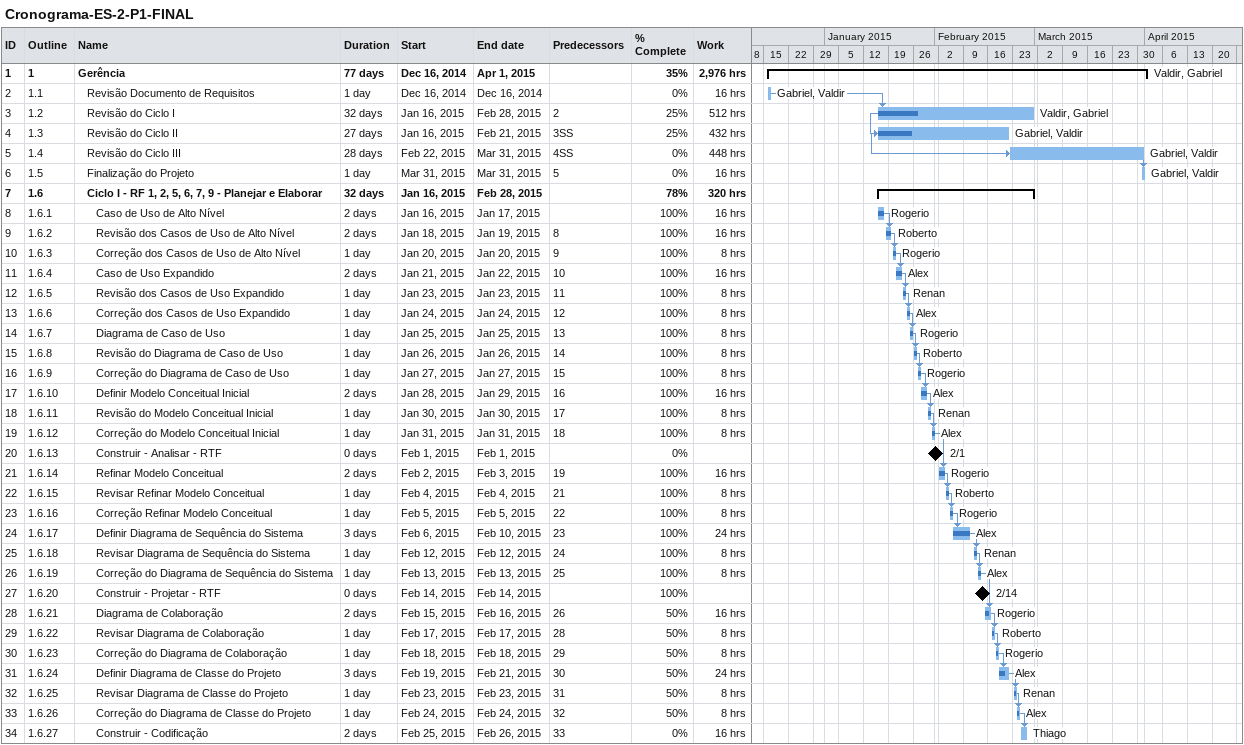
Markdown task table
Cronograma-ES-2-P1-FINAL

| ID | WBS | Task | Duration | Start | Finish | Predecessors | Resources | % complete | Work (h) |
|---|---|---|---|---|---|---|---|---|---|
| 1 | 1 | **Gerência** | 77d | 2014-12-16 | 2015-04-01 |  | Valdir, Gabriel | 35 | 2976 |
| 2 | 1.1 | Revisão Documento de Requisitos | 1d | 2014-12-16 | 2014-12-16 |  | Gabriel, Valdir | 0 | 16 |
| 3 | 1.2 | Revisão do Ciclo I | 32d | 2015-01-16 | 2015-02-28 | 2 | Valdir, Gabriel | 25 | 512 |
| 4 | 1.3 | Revisão do Ciclo II | 27d | 2015-01-16 | 2015-02-21 | 3SS | Gabriel, Valdir | 25 | 432 |
| 5 | 1.4 | Revisão do Ciclo III | 28d | 2015-02-22 | 2015-03-31 | 4SS | Gabriel, Valdir | 0 | 448 |
| 6 | 1.5 | Finalização do Projeto | 1d | 2015-03-31 | 2015-03-31 | 5 | Gabriel, Valdir | 0 | 16 |
| 7 | 1.6 | **Ciclo I - RF 1, 2, 5, 6, 7, 9 - Planejar e Elaborar** | 32d | 2015-01-16 | 2015-02-28 |  |  | 78 | 320 |
| 8 | 1.6.1 | Caso de Uso de Alto Nível | 2d | 2015-01-16 | 2015-01-17 |  | Rogerio | 100 | 16 |
| 9 | 1.6.2 | Revisão dos Casos de Uso de Alto Nível | 2d | 2015-01-18 | 2015-01-19 | 8 | Roberto | 100 | 16 |
| 10 | 1.6.3 | Correção dos Casos de Uso de Alto Nível | 1d | 2015-01-20 | 2015-01-20 | 9 | Rogerio | 100 | 8 |
| 11 | 1.6.4 | Caso de Uso Expandido | 2d | 2015-01-21 | 2015-01-22 | 10 | Alex | 100 | 16 |
| 12 | 1.6.5 | Revisão dos Casos de Uso Expandido | 1d | 2015-01-23 | 2015-01-23 | 11 | Renan | 100 | 8 |
| 13 | 1.6.6 | Correção dos Casos de Uso Expandido | 1d | 2015-01-24 | 2015-01-24 | 12 | Alex | 100 | 8 |
| 14 | 1.6.7 | Diagrama de Caso de Uso | 1d | 2015-01-25 | 2015-01-25 | 13 | Rogerio | 100 | 8 |
| 15 | 1.6.8 | Revisão do Diagrama de Caso de Uso | 1d | 2015-01-26 | 2015-01-26 | 14 | Roberto | 100 | 8 |
| 16 | 1.6.9 | Correção do Diagrama de Caso de Uso | 1d | 2015-01-27 | 2015-01-27 | 15 | Rogerio | 100 | 8 |
| 17 | 1.6.10 | Definir Modelo Conceitual Inicial | 2d | 2015-01-28 | 2015-01-29 | 16 | Alex | 100 | 16 |
| 18 | 1.6.11 | Revisão do Modelo Conceitual Inicial | 1d | 2015-01-30 | 2015-01-30 | 17 | Renan | 100 | 8 |
| 19 | 1.6.12 | Correção do Modelo Conceitual Inicial | 1d | 2015-01-31 | 2015-01-31 | 18 | Alex | 100 | 8 |
| 20 | 1.6.13 | Construir - Analisar - RTF | 0d | 2015-02-01 | 2015-02-01 |  |  | 0 |  |
| 21 | 1.6.14 | Refinar Modelo Conceitual | 2d | 2015-02-02 | 2015-02-03 | 19 | Rogerio | 100 | 16 |
| 22 | 1.6.15 | Revisar Refinar Modelo Conceitual | 1d | 2015-02-04 | 2015-02-04 | 21 | Roberto | 100 | 8 |
| 23 | 1.6.16 | Correção Refinar Modelo Conceitual | 1d | 2015-02-05 | 2015-02-05 | 22 | Rogerio | 100 | 8 |
| 24 | 1.6.17 | Definir Diagrama de Sequência do Sistema | 3d | 2015-02-06 | 2015-02-10 | 23 | Alex | 100 | 24 |
| 25 | 1.6.18 | Revisar Diagrama de Sequência do Sistema | 1d | 2015-02-12 | 2015-02-12 | 24 | Renan | 100 | 8 |
| 26 | 1.6.19 | Correção do Diagrama de Sequência do Sistema | 1d | 2015-02-13 | 2015-02-13 | 25 | Alex | 100 | 8 |
| 27 | 1.6.20 | Construir - Projetar - RTF | 0d | 2015-02-14 | 2015-02-14 |  |  | 100 |  |
| 28 | 1.6.21 | Diagrama de Colaboração | 2d | 2015-02-15 | 2015-02-16 | 26 | Rogerio | 50 | 16 |
| 29 | 1.6.22 | Revisar Diagrama de Colaboração | 1d | 2015-02-17 | 2015-02-17 | 28 | Roberto | 50 | 8 |
| 30 | 1.6.23 | Correção do Diagrama de Colaboração | 1d | 2015-02-18 | 2015-02-18 | 29 | Rogerio | 50 | 8 |
| 31 | 1.6.24 | Definir Diagrama de Classe do Projeto | 3d | 2015-02-19 | 2015-02-21 | 30 | Alex | 50 | 24 |
| 32 | 1.6.25 | Revisar Diagrama de Classe do Projeto | 1d | 2015-02-23 | 2015-02-23 | 31 | Renan | 50 | 8 |
| 33 | 1.6.26 | Correção do Diagrama de Classe do Projeto | 1d | 2015-02-24 | 2015-02-24 | 32 | Alex | 50 | 8 |
| 34 | 1.6.27 | Construir - Codificação | 2d | 2015-02-25 | 2015-02-26 | 33 | Thiago | 0 | 16 |
